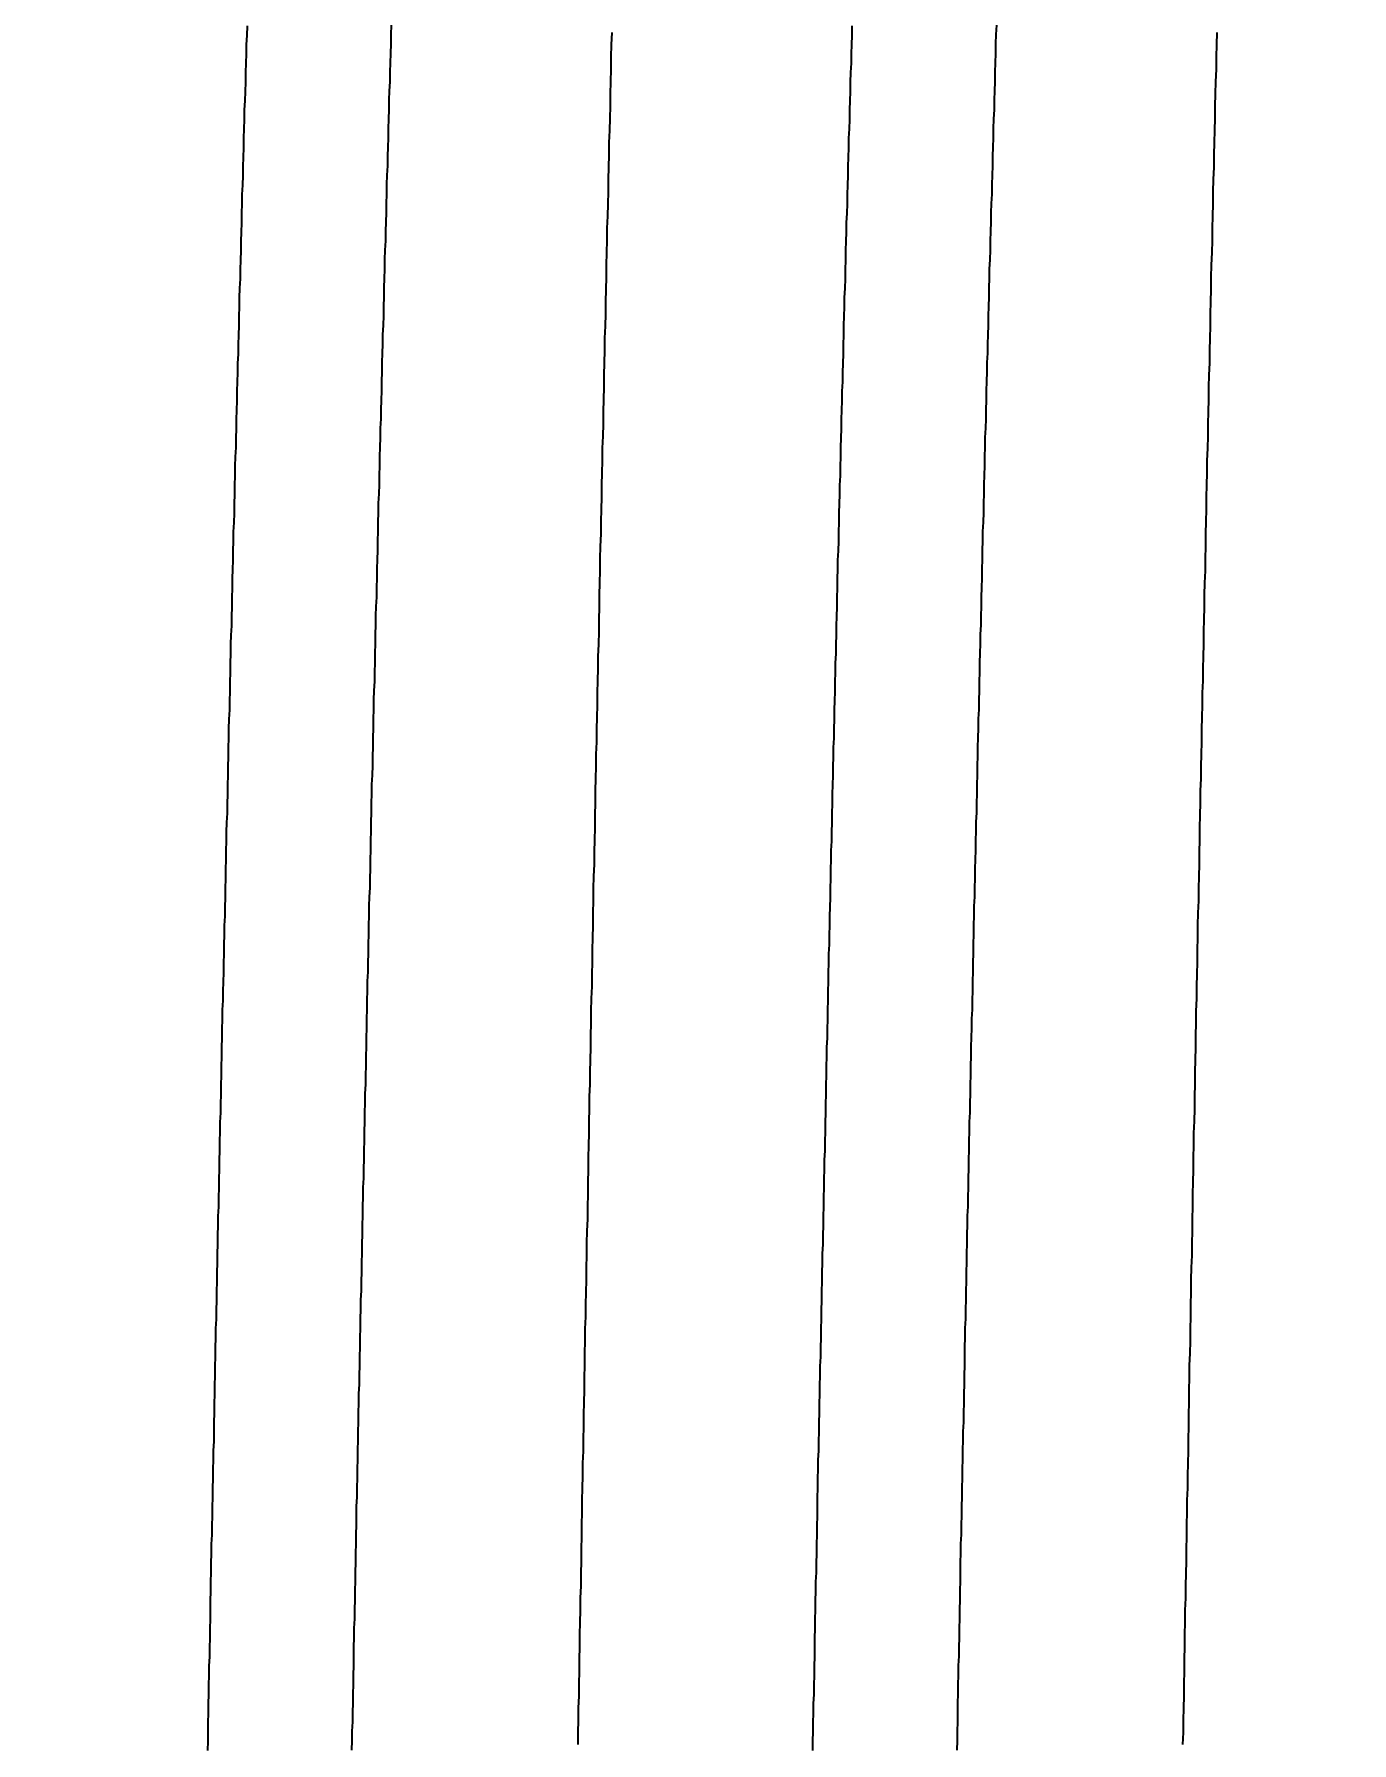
# Model space of a CAD drawing. Header units: millimetres. Extents: x 0 to 3800, y -67 to 2530.
# Drawn here: x 2218.755 to 2222.108, y 1571.335 to 1575.684 of the extents above; entities that cross this region are included whole.
import ezdxf

# ---------------------------------------------------------------- set-up
doc = ezdxf.new("R2010")
doc.units = ezdxf.units.MM
doc.layers.add('내부선 및 부속', color=4, linetype='Continuous')
doc.layers.add('치수선', color=7, linetype='Continuous')
doc.styles.add('____', font='')
doc.styles.get('____').set_extended_font_data('굴림')
doc.dimstyles.new('MSADIM', dxfattribs={"dimtxt": 33, "dimasz": 17, "dimexe": 10, "dimexo": 7.5, "dimgap": 10, "dimtad": 0, "dimtih": 1, "dimtoh": 1, "dimdec": 0, "dimzin": 1, "dimdsep": 46, "dimtxsty": '____', "dimcen": 11.25, "dimadec": 0, "dimazin": 0, "dimtfac": 1, "dimtdec": 0, "dimtix": 1, "dimtmove": 0, "dimatfit": 3, "dimfxl": 1, "dimtolj": 1, "dimtzin": 1, "dimarcsym": 0})

# ---------------------------------------------------------------- blocks, each defined once
blk = doc.blocks.new('*D47')
at = {"layer": '치수선', "color": 0, "linetype": 'Continuous', "lineweight": -2, "transparency": 16777216}
for p, q in [((2249.9547, 1877.9392), (2082.4547, 1877.9392)), ((2092.4547, 1860.9392), (2092.4547, 1705.7554)), ((2092.4547, 1504.9392), (2092.4547, 1660.123)), ((2249.9547, 1487.9392), (2082.4547, 1487.9392))]:
    blk.add_line(p, q, dxfattribs=at)
at = {"layer": '치수선', "color": 0, "linetype": 'Continuous', "transparency": 16777216}
for points in [[(2089.6213, 1860.9392), (2095.288, 1860.9392), (2092.4547, 1877.9392)], [(2089.6213, 1504.9392), (2095.288, 1504.9392), (2092.4547, 1487.9392)]]:
    blk.add_solid(points, dxfattribs=at)
at = {"layer": '치수선', "color": 0, "linetype": 'Continuous', "transparency": 16777216, "insert": (2092.4547, 1682.9392), "char_height": 25, "attachment_point": 5, "style": '____'}
blk.add_mtext('\\A1;390', dxfattribs=at)

msp = doc.modelspace()

# ---------------------------------------------------------------- linework, layer by layer
at = {"layer": '내부선 및 부속', "linetype": 'Continuous', "flags": 128}
for points in [[(2219.1965, 1571.3152), (2219.1975, 1571.3392), (2219.1975, 1571.3632), (2219.1975, 1571.3862), (2219.1985, 1571.4102), (2219.1985, 1571.4342), (2219.1995, 1571.4582), (2219.1995, 1571.4822), (2219.2005, 1571.5062), (2219.2005, 1571.5302), (2219.2015, 1571.5532), (2219.2015, 1571.5532), (2219.2015, 1571.5772), (2219.2025, 1571.6012), (2219.2025, 1571.6252), (2219.2035, 1571.6492), (2219.2035, 1571.6732), (2219.2035, 1571.6972), (2219.2045, 1571.7202), (2219.2045, 1571.7442), (2219.2055, 1571.7682), (2219.2055, 1571.7922), (2219.2065, 1571.8162), (2219.2065, 1571.8402), (2219.2075, 1571.8642), (2219.2075, 1571.8882), (2219.2085, 1571.9112), (2219.2085, 1571.9352), (2219.2095, 1571.9592), (2219.2095, 1571.9832), (2219.2105, 1572.0072), (2219.2105, 1572.0312), (2219.2115, 1572.0552), (2219.2115, 1572.0782), (2219.2125, 1572.1022), (2219.2125, 1572.1262), (2219.2125, 1572.1502), (2219.2135, 1572.1742), (2219.2135, 1572.1982), (2219.2145, 1572.2222), (2219.2145, 1572.2452), (2219.2155, 1572.2692), (2219.2155, 1572.2932), (2219.2165, 1572.3172), (2219.2165, 1572.3412), (2219.2175, 1572.3652), (2219.2175, 1572.3892), (2219.2185, 1572.4132), (2219.2185, 1572.4362), (2219.2195, 1572.4602), (2219.2195, 1572.4842), (2219.2205, 1572.5082), (2219.2205, 1572.5322), (2219.2215, 1572.5562), (2219.2215, 1572.5802), (2219.2225, 1572.6032), (2219.2225, 1572.6272), (2219.2235, 1572.6512), (2219.2235, 1572.6752), (2219.2245, 1572.6992), (2219.2245, 1572.7232), (2219.2255, 1572.7472), (2219.2255, 1572.7702), (2219.2265, 1572.7942), (2219.2265, 1572.8182), (2219.2275, 1572.8422), (2219.2275, 1572.8662), (2219.2285, 1572.8902), (2219.2285, 1572.9142), (2219.2295, 1572.9382), (2219.2295, 1572.9612), (2219.2305, 1572.9852), (2219.2305, 1573.0092), (2219.2315, 1573.0332), (2219.2315, 1573.0572), (2219.2325, 1573.0812), (2219.2325, 1573.1052), (2219.2335, 1573.1282), (2219.2335, 1573.1522), (2219.2345, 1573.1762), (2219.2345, 1573.2002), (2219.2355, 1573.2242), (2219.2355, 1573.2482), (2219.2365, 1573.2722), (2219.2375, 1573.2952), (2219.2375, 1573.3192), (2219.2385, 1573.3432), (2219.2385, 1573.3672), (2219.2395, 1573.3912), (2219.2395, 1573.4152), (2219.2405, 1573.4392), (2219.2405, 1573.4622), (2219.2415, 1573.4862), (2219.2415, 1573.5102), (2219.2425, 1573.5342), (2219.2425, 1573.5582), (2219.2435, 1573.5822), (2219.2435, 1573.6062), (2219.2445, 1573.6302), (2219.2445, 1573.6532), (2219.2455, 1573.6772), (2219.2465, 1573.7012), (2219.2465, 1573.7252), (2219.2475, 1573.7492), (2219.2475, 1573.7732), (2219.2485, 1573.7972), (2219.2485, 1573.8202), (2219.2495, 1573.8442), (2219.2495, 1573.8682), (2219.2505, 1573.8922), (2219.2505, 1573.9162), (2219.2515, 1573.9402), (2219.2515, 1573.9402), (2219.2525, 1573.9642), (2219.2525, 1573.9872), (2219.2535, 1574.0112), (2219.2535, 1574.0352), (2219.2545, 1574.0592), (2219.2545, 1574.0832), (2219.2555, 1574.1072), (2219.2555, 1574.1312), (2219.2565, 1574.1542), (2219.2575, 1574.1782), (2219.2575, 1574.2022), (2219.2585, 1574.2262), (2219.2585, 1574.2502), (2219.2595, 1574.2742), (2219.2595, 1574.2982), (2219.2605, 1574.3212), (2219.2615, 1574.3452), (2219.2615, 1574.3692), (2219.2625, 1574.3932), (2219.2625, 1574.4172), (2219.2635, 1574.4412), (2219.2645, 1574.4652), (2219.2645, 1574.4892), (2219.2655, 1574.5122), (2219.2655, 1574.5362), (2219.2665, 1574.5602), (2219.2665, 1574.5842), (2219.2675, 1574.6082), (2219.2685, 1574.6322), (2219.2685, 1574.6562), (2219.2695, 1574.6792), (2219.2695, 1574.7032), (2219.2705, 1574.7272), (2219.2715, 1574.7512), (2219.2715, 1574.7752), (2219.2725, 1574.7992), (2219.2735, 1574.8232), (2219.2735, 1574.8462), (2219.2745, 1574.8702), (2219.2745, 1574.8942), (2219.2755, 1574.9182), (2219.2765, 1574.9422), (2219.2765, 1574.9662), (2219.2775, 1574.9902), (2219.2775, 1575.0132), (2219.2785, 1575.0372), (2219.2795, 1575.0612), (2219.2795, 1575.0852), (2219.2805, 1575.1092), (2219.2815, 1575.1332), (2219.2815, 1575.1572), (2219.2825, 1575.1802), (2219.2835, 1575.2042), (2219.2835, 1575.2282), (2219.2845, 1575.2522), (2219.2845, 1575.2762), (2219.2855, 1575.3002), (2219.2865, 1575.3242), (2219.2865, 1575.3472), (2219.2875, 1575.3712), (2219.2885, 1575.3952), (2219.2885, 1575.4192), (2219.2895, 1575.4432), (2219.2905, 1575.4672), (2219.2905, 1575.4912), (2219.2915, 1575.5142), (2219.2925, 1575.5382), (2219.2935, 1575.5622), (2219.2935, 1575.5862), (2219.2945, 1575.6102), (2219.2955, 1575.6342), (2219.2955, 1575.6582), (2219.2965, 1575.6812), (2219.2975, 1575.7052)], [(2219.5635, 1571.3162), (2219.5645, 1571.3402), (2219.5645, 1571.3642), (2219.5655, 1571.3882), (2219.5655, 1571.4122), (2219.5665, 1571.4352), (2219.5665, 1571.4592), (2219.5675, 1571.4832), (2219.5675, 1571.5072), (2219.5685, 1571.5312), (2219.5685, 1571.5312), (2219.5685, 1571.5552), (2219.5685, 1571.5792), (2219.5695, 1571.6022), (2219.5695, 1571.6262), (2219.5705, 1571.6502), (2219.5705, 1571.6742), (2219.5715, 1571.6982), (2219.5715, 1571.7222), (2219.5725, 1571.7462), (2219.5725, 1571.7692), (2219.5735, 1571.7932), (2219.5735, 1571.8172), (2219.5745, 1571.8412), (2219.5745, 1571.8652), (2219.5755, 1571.8892), (2219.5755, 1571.9132), (2219.5755, 1571.9372), (2219.5765, 1571.9602), (2219.5765, 1571.9842), (2219.5775, 1572.0082), (2219.5775, 1572.0322), (2219.5785, 1572.0562), (2219.5785, 1572.0802), (2219.5795, 1572.1042), (2219.5795, 1572.1272), (2219.5805, 1572.1512), (2219.5805, 1572.1752), (2219.5815, 1572.1992), (2219.5815, 1572.2232), (2219.5825, 1572.2472), (2219.5825, 1572.2712), (2219.5835, 1572.2942), (2219.5835, 1572.3182), (2219.5845, 1572.3422), (2219.5845, 1572.3662), (2219.5855, 1572.3902), (2219.5855, 1572.4142), (2219.5865, 1572.4382), (2219.5865, 1572.4622), (2219.5875, 1572.4852), (2219.5875, 1572.5092), (2219.5885, 1572.5332), (2219.5885, 1572.5572), (2219.5895, 1572.5812), (2219.5895, 1572.6052), (2219.5905, 1572.6292), (2219.5905, 1572.6522), (2219.5915, 1572.6762), (2219.5915, 1572.7002), (2219.5925, 1572.7242), (2219.5925, 1572.7482), (2219.5935, 1572.7722), (2219.5935, 1572.7962), (2219.5945, 1572.8192), (2219.5945, 1572.8432), (2219.5955, 1572.8672), (2219.5955, 1572.8912), (2219.5965, 1572.9152), (2219.5965, 1572.9392), (2219.5975, 1572.9632), (2219.5975, 1572.9872), (2219.5985, 1573.0102), (2219.5985, 1573.0342), (2219.5995, 1573.0582), (2219.5995, 1573.0822), (2219.6005, 1573.1062), (2219.6005, 1573.1302), (2219.6015, 1573.1542), (2219.6015, 1573.1772), (2219.6025, 1573.2012), (2219.6025, 1573.2252), (2219.6035, 1573.2492), (2219.6035, 1573.2732), (2219.6045, 1573.2972), (2219.6045, 1573.3212), (2219.6055, 1573.3442), (2219.6055, 1573.3682), (2219.6065, 1573.3922), (2219.6065, 1573.4162), (2219.6075, 1573.4402), (2219.6075, 1573.4642), (2219.6085, 1573.4882), (2219.6095, 1573.5112), (2219.6095, 1573.5352), (2219.6105, 1573.5592), (2219.6105, 1573.5832), (2219.6115, 1573.6072), (2219.6115, 1573.6312), (2219.6125, 1573.6552), (2219.6125, 1573.6792), (2219.6135, 1573.7022), (2219.6135, 1573.7262), (2219.6145, 1573.7502), (2219.6145, 1573.7742), (2219.6155, 1573.7982), (2219.6165, 1573.8222), (2219.6165, 1573.8462), (2219.6175, 1573.8692), (2219.6175, 1573.8932), (2219.6185, 1573.9172), (2219.6185, 1573.9172), (2219.6185, 1573.9412), (2219.6195, 1573.9652), (2219.6195, 1573.9892), (2219.6205, 1574.0132), (2219.6215, 1574.0362), (2219.6215, 1574.0602), (2219.6225, 1574.0842), (2219.6225, 1574.1082), (2219.6235, 1574.1322), (2219.6235, 1574.1562), (2219.6245, 1574.1802), (2219.6245, 1574.2032), (2219.6255, 1574.2272), (2219.6265, 1574.2512), (2219.6265, 1574.2752), (2219.6275, 1574.2992), (2219.6275, 1574.3232), (2219.6285, 1574.3472), (2219.6295, 1574.3702), (2219.6295, 1574.3942), (2219.6305, 1574.4182), (2219.6305, 1574.4422), (2219.6315, 1574.4662), (2219.6315, 1574.4902), (2219.6325, 1574.5142), (2219.6335, 1574.5382), (2219.6335, 1574.5612), (2219.6345, 1574.5852), (2219.6345, 1574.6092), (2219.6355, 1574.6332), (2219.6365, 1574.6572), (2219.6365, 1574.6812), (2219.6375, 1574.7052), (2219.6375, 1574.7282), (2219.6385, 1574.7522), (2219.6395, 1574.7762), (2219.6395, 1574.8002), (2219.6405, 1574.8242), (2219.6405, 1574.8482), (2219.6415, 1574.8722), (2219.6425, 1574.8952), (2219.6425, 1574.9192), (2219.6435, 1574.9432), (2219.6445, 1574.9672), (2219.6445, 1574.9912), (2219.6455, 1575.0152), (2219.6455, 1575.0392), (2219.6465, 1575.0622), (2219.6475, 1575.0862), (2219.6475, 1575.1102), (2219.6485, 1575.1342), (2219.6495, 1575.1582), (2219.6495, 1575.1822), (2219.6505, 1575.2062), (2219.6515, 1575.2292), (2219.6515, 1575.2532), (2219.6525, 1575.2772), (2219.6525, 1575.3012), (2219.6535, 1575.3252), (2219.6545, 1575.3492), (2219.6545, 1575.3732), (2219.6555, 1575.3962), (2219.6565, 1575.4202), (2219.6565, 1575.4442), (2219.6575, 1575.4682), (2219.6585, 1575.4922), (2219.6585, 1575.5162), (2219.6595, 1575.5402), (2219.6605, 1575.5632), (2219.6605, 1575.5872), (2219.6615, 1575.6112), (2219.6625, 1575.6352), (2219.6635, 1575.6592), (2219.6635, 1575.6832), (2219.6645, 1575.7072)], [(2220.1395, 1571.3302), (2220.1395, 1571.3612), (2220.1405, 1571.3922), (2220.1405, 1571.4232), (2220.1405, 1571.4232), (2220.1415, 1571.4542), (2220.1415, 1571.4852), (2220.1425, 1571.5162), (2220.1425, 1571.5472), (2220.1435, 1571.5792), (2220.1435, 1571.6102), (2220.1445, 1571.6412), (2220.1455, 1571.6722), (2220.1455, 1571.7032), (2220.1465, 1571.7342), (2220.1465, 1571.7652), (2220.1475, 1571.7972), (2220.1475, 1571.8282), (2220.1485, 1571.8592), (2220.1485, 1571.8902), (2220.1495, 1571.9212), (2220.1495, 1571.9522), (2220.1505, 1571.9832), (2220.1515, 1572.0142), (2220.1515, 1572.0462), (2220.1525, 1572.0772), (2220.1525, 1572.1082), (2220.1535, 1572.1392), (2220.1535, 1572.1702), (2220.1545, 1572.2012), (2220.1555, 1572.2322), (2220.1555, 1572.2642), (2220.1565, 1572.2952), (2220.1565, 1572.3262), (2220.1575, 1572.3572), (2220.1575, 1572.3882), (2220.1585, 1572.4192), (2220.1585, 1572.4502), (2220.1595, 1572.4812), (2220.1605, 1572.5132), (2220.1605, 1572.5442), (2220.1615, 1572.5752), (2220.1615, 1572.6062), (2220.1625, 1572.6372), (2220.1635, 1572.6682), (2220.1635, 1572.6992), (2220.1645, 1572.7312), (2220.1645, 1572.7622), (2220.1655, 1572.7932), (2220.1655, 1572.8242), (2220.1665, 1572.8552), (2220.1675, 1572.8862), (2220.1675, 1572.9172), (2220.1685, 1572.9482), (2220.1685, 1572.9802), (2220.1695, 1573.0112), (2220.1695, 1573.0422), (2220.1705, 1573.0732), (2220.1715, 1573.1042), (2220.1715, 1573.1352), (2220.1725, 1573.1662), (2220.1725, 1573.1972), (2220.1735, 1573.2292), (2220.1745, 1573.2602), (2220.1745, 1573.2912), (2220.1755, 1573.3222), (2220.1755, 1573.3532), (2220.1765, 1573.3842), (2220.1775, 1573.4152), (2220.1775, 1573.4472), (2220.1785, 1573.4782), (2220.1785, 1573.5092), (2220.1795, 1573.5402), (2220.1805, 1573.5712), (2220.1805, 1573.6022), (2220.1815, 1573.6332), (2220.1825, 1573.6642), (2220.1825, 1573.6962), (2220.1835, 1573.7272), (2220.1835, 1573.7582), (2220.1845, 1573.7892), (2220.1855, 1573.8202), (2220.1855, 1573.8512), (2220.1865, 1573.8822), (2220.1865, 1573.9142), (2220.1875, 1573.9452), (2220.1885, 1573.9762), (2220.1885, 1574.0072), (2220.1895, 1574.0382), (2220.1905, 1574.0692), (2220.1905, 1574.1002), (2220.1915, 1574.1312), (2220.1925, 1574.1632), (2220.1925, 1574.1942), (2220.1935, 1574.2252), (2220.1935, 1574.2562), (2220.1945, 1574.2872), (2220.1955, 1574.3182), (2220.1955, 1574.3492), (2220.1965, 1574.3802), (2220.1975, 1574.4122), (2220.1975, 1574.4432), (2220.1985, 1574.4742), (2220.1995, 1574.5052), (2220.1995, 1574.5362), (2220.1995, 1574.5362), (2220.2005, 1574.5672), (2220.2015, 1574.5982), (2220.2015, 1574.6302), (2220.2025, 1574.6612), (2220.2035, 1574.6922), (2220.2035, 1574.7232), (2220.2045, 1574.7542), (2220.2055, 1574.7852), (2220.2055, 1574.8162), (2220.2065, 1574.8472), (2220.2075, 1574.8792), (2220.2075, 1574.9102), (2220.2085, 1574.9412), (2220.2095, 1574.9722), (2220.2095, 1575.0032), (2220.2105, 1575.0342), (2220.2115, 1575.0652), (2220.2115, 1575.0962), (2220.2125, 1575.1282), (2220.2135, 1575.1592), (2220.2135, 1575.1902), (2220.2145, 1575.2212), (2220.2155, 1575.2522), (2220.2165, 1575.2832), (2220.2165, 1575.3142), (2220.2175, 1575.3452), (2220.2185, 1575.3772), (2220.2185, 1575.4082), (2220.2195, 1575.4392), (2220.2205, 1575.4702), (2220.2215, 1575.5012), (2220.2215, 1575.5322), (2220.2225, 1575.5632), (2220.2235, 1575.5952), (2220.2235, 1575.6262), (2220.2245, 1575.6572), (2220.2255, 1575.6882)], [(2220.7365, 1571.3152), (2220.7365, 1571.3392), (2220.7375, 1571.3632), (2220.7375, 1571.3862), (2220.7385, 1571.4102), (2220.7385, 1571.4342), (2220.7395, 1571.4582), (2220.7395, 1571.4822), (2220.7405, 1571.5062), (2220.7405, 1571.5302), (2220.7415, 1571.5532), (2220.7415, 1571.5532), (2220.7415, 1571.5772), (2220.7415, 1571.6012), (2220.7425, 1571.6252), (2220.7425, 1571.6492), (2220.7435, 1571.6732), (2220.7435, 1571.6972), (2220.7445, 1571.7202), (2220.7445, 1571.7442), (2220.7455, 1571.7682), (2220.7455, 1571.7922), (2220.7465, 1571.8162), (2220.7465, 1571.8402), (2220.7475, 1571.8642), (2220.7475, 1571.8882), (2220.7485, 1571.9112), (2220.7485, 1571.9352), (2220.7485, 1571.9592), (2220.7495, 1571.9832), (2220.7495, 1572.0072), (2220.7505, 1572.0312), (2220.7505, 1572.0552), (2220.7515, 1572.0782), (2220.7515, 1572.1022), (2220.7525, 1572.1262), (2220.7525, 1572.1502), (2220.7535, 1572.1742), (2220.7535, 1572.1982), (2220.7545, 1572.2222), (2220.7545, 1572.2452), (2220.7555, 1572.2692), (2220.7555, 1572.2932), (2220.7565, 1572.3172), (2220.7565, 1572.3412), (2220.7575, 1572.3652), (2220.7575, 1572.3892), (2220.7585, 1572.4132), (2220.7585, 1572.4362), (2220.7595, 1572.4602), (2220.7595, 1572.4842), (2220.7605, 1572.5082), (2220.7605, 1572.5322), (2220.7615, 1572.5562), (2220.7615, 1572.5802), (2220.7625, 1572.6032), (2220.7625, 1572.6272), (2220.7635, 1572.6512), (2220.7635, 1572.6752), (2220.7645, 1572.6992), (2220.7645, 1572.7232), (2220.7655, 1572.7472), (2220.7655, 1572.7702), (2220.7665, 1572.7942), (2220.7665, 1572.8182), (2220.7675, 1572.8422), (2220.7675, 1572.8662), (2220.7685, 1572.8902), (2220.7685, 1572.9142), (2220.7695, 1572.9372), (2220.7695, 1572.9612), (2220.7705, 1572.9852), (2220.7705, 1573.0092), (2220.7715, 1573.0332), (2220.7715, 1573.0572), (2220.7725, 1573.0812), (2220.7725, 1573.1052), (2220.7735, 1573.1282), (2220.7735, 1573.1522), (2220.7745, 1573.1762), (2220.7745, 1573.2002), (2220.7755, 1573.2242), (2220.7755, 1573.2482), (2220.7765, 1573.2722), (2220.7765, 1573.2952), (2220.7775, 1573.3192), (2220.7775, 1573.3432), (2220.7785, 1573.3672), (2220.7785, 1573.3912), (2220.7795, 1573.4152), (2220.7795, 1573.4392), (2220.7805, 1573.4622), (2220.7815, 1573.4862), (2220.7815, 1573.5102), (2220.7825, 1573.5342), (2220.7825, 1573.5582), (2220.7835, 1573.5822), (2220.7835, 1573.6062), (2220.7845, 1573.6302), (2220.7845, 1573.6532), (2220.7855, 1573.6772), (2220.7855, 1573.7012), (2220.7865, 1573.7252), (2220.7865, 1573.7492), (2220.7875, 1573.7732), (2220.7885, 1573.7972), (2220.7885, 1573.8202), (2220.7895, 1573.8442), (2220.7895, 1573.8682), (2220.7905, 1573.8922), (2220.7905, 1573.9162), (2220.7915, 1573.9402), (2220.7915, 1573.9402), (2220.7915, 1573.9642), (2220.7925, 1573.9872), (2220.7935, 1574.0112), (2220.7935, 1574.0352), (2220.7945, 1574.0592), (2220.7945, 1574.0832), (2220.7955, 1574.1072), (2220.7955, 1574.1312), (2220.7965, 1574.1542), (2220.7965, 1574.1782), (2220.7975, 1574.2022), (2220.7985, 1574.2262), (2220.7985, 1574.2502), (2220.7995, 1574.2742), (2220.7995, 1574.2982), (2220.8005, 1574.3212), (2220.8005, 1574.3452), (2220.8015, 1574.3692), (2220.8025, 1574.3932), (2220.8025, 1574.4172), (2220.8035, 1574.4412), (2220.8035, 1574.4652), (2220.8045, 1574.4892), (2220.8055, 1574.5122), (2220.8055, 1574.5362), (2220.8065, 1574.5602), (2220.8065, 1574.5842), (2220.8075, 1574.6082), (2220.8075, 1574.6322), (2220.8085, 1574.6562), (2220.8095, 1574.6792), (2220.8095, 1574.7032), (2220.8105, 1574.7272), (2220.8115, 1574.7512), (2220.8115, 1574.7752), (2220.8125, 1574.7992), (2220.8125, 1574.8232), (2220.8135, 1574.8462), (2220.8145, 1574.8702), (2220.8145, 1574.8942), (2220.8155, 1574.9182), (2220.8155, 1574.9422), (2220.8165, 1574.9662), (2220.8175, 1574.9902), (2220.8175, 1575.0132), (2220.8185, 1575.0372), (2220.8195, 1575.0612), (2220.8195, 1575.0852), (2220.8205, 1575.1092), (2220.8205, 1575.1332), (2220.8215, 1575.1572), (2220.8225, 1575.1802), (2220.8225, 1575.2042), (2220.8235, 1575.2282), (2220.8245, 1575.2522), (2220.8245, 1575.2762), (2220.8255, 1575.3002), (2220.8265, 1575.3242), (2220.8265, 1575.3472), (2220.8275, 1575.3712), (2220.8285, 1575.3952), (2220.8285, 1575.4192), (2220.8295, 1575.4432), (2220.8305, 1575.4672), (2220.8305, 1575.4912), (2220.8315, 1575.5142), (2220.8325, 1575.5382), (2220.8325, 1575.5622), (2220.8335, 1575.5862), (2220.8345, 1575.6102), (2220.8345, 1575.6342), (2220.8355, 1575.6582), (2220.8365, 1575.6812), (2220.8365, 1575.7052)], [(2221.1035, 1571.3162), (2221.1045, 1571.3402), (2221.1045, 1571.3642), (2221.1055, 1571.3882), (2221.1055, 1571.4122), (2221.1055, 1571.4352), (2221.1065, 1571.4592), (2221.1065, 1571.4832), (2221.1075, 1571.5072), (2221.1075, 1571.5312), (2221.1075, 1571.5312), (2221.1085, 1571.5552), (2221.1085, 1571.5792), (2221.1095, 1571.6022), (2221.1095, 1571.6262), (2221.1105, 1571.6502), (2221.1105, 1571.6742), (2221.1115, 1571.6982), (2221.1115, 1571.7222), (2221.1125, 1571.7462), (2221.1125, 1571.7692), (2221.1125, 1571.7932), (2221.1135, 1571.8172), (2221.1135, 1571.8412), (2221.1145, 1571.8652), (2221.1145, 1571.8892), (2221.1155, 1571.9132), (2221.1155, 1571.9372), (2221.1165, 1571.9602), (2221.1165, 1571.9842), (2221.1175, 1572.0082), (2221.1175, 1572.0322), (2221.1185, 1572.0562), (2221.1185, 1572.0802), (2221.1195, 1572.1042), (2221.1195, 1572.1272), (2221.1205, 1572.1512), (2221.1205, 1572.1752), (2221.1215, 1572.1992), (2221.1215, 1572.2232), (2221.1225, 1572.2472), (2221.1225, 1572.2712), (2221.1235, 1572.2942), (2221.1235, 1572.3182), (2221.1235, 1572.3422), (2221.1245, 1572.3662), (2221.1245, 1572.3902), (2221.1255, 1572.4142), (2221.1255, 1572.4382), (2221.1265, 1572.4622), (2221.1265, 1572.4852), (2221.1275, 1572.5092), (2221.1275, 1572.5332), (2221.1285, 1572.5572), (2221.1285, 1572.5812), (2221.1295, 1572.6052), (2221.1295, 1572.6292), (2221.1305, 1572.6522), (2221.1305, 1572.6762), (2221.1315, 1572.7002), (2221.1315, 1572.7242), (2221.1325, 1572.7482), (2221.1325, 1572.7722), (2221.1335, 1572.7962), (2221.1335, 1572.8192), (2221.1345, 1572.8432), (2221.1345, 1572.8672), (2221.1355, 1572.8912), (2221.1355, 1572.9152), (2221.1365, 1572.9392), (2221.1365, 1572.9632), (2221.1375, 1572.9872), (2221.1375, 1573.0102), (2221.1385, 1573.0342), (2221.1385, 1573.0582), (2221.1395, 1573.0822), (2221.1395, 1573.1062), (2221.1405, 1573.1302), (2221.1415, 1573.1542), (2221.1415, 1573.1772), (2221.1425, 1573.2012), (2221.1425, 1573.2252), (2221.1435, 1573.2492), (2221.1435, 1573.2732), (2221.1445, 1573.2972), (2221.1445, 1573.3212), (2221.1455, 1573.3442), (2221.1455, 1573.3682), (2221.1465, 1573.3922), (2221.1465, 1573.4162), (2221.1475, 1573.4402), (2221.1475, 1573.4642), (2221.1485, 1573.4882), (2221.1485, 1573.5112), (2221.1495, 1573.5352), (2221.1495, 1573.5592), (2221.1505, 1573.5832), (2221.1515, 1573.6072), (2221.1515, 1573.6312), (2221.1525, 1573.6552), (2221.1525, 1573.6792), (2221.1535, 1573.7022), (2221.1535, 1573.7262), (2221.1545, 1573.7502), (2221.1545, 1573.7742), (2221.1555, 1573.7982), (2221.1555, 1573.8222), (2221.1565, 1573.8462), (2221.1565, 1573.8692), (2221.1575, 1573.8932), (2221.1585, 1573.9172), (2221.1585, 1573.9172), (2221.1585, 1573.9412), (2221.1595, 1573.9652), (2221.1595, 1573.9892), (2221.1605, 1574.0132), (2221.1605, 1574.0362), (2221.1615, 1574.0602), (2221.1615, 1574.0842), (2221.1625, 1574.1082), (2221.1635, 1574.1322), (2221.1635, 1574.1562), (2221.1645, 1574.1802), (2221.1645, 1574.2032), (2221.1655, 1574.2272), (2221.1655, 1574.2512), (2221.1665, 1574.2752), (2221.1675, 1574.2992), (2221.1675, 1574.3232), (2221.1685, 1574.3472), (2221.1685, 1574.3702), (2221.1695, 1574.3942), (2221.1695, 1574.4182), (2221.1705, 1574.4422), (2221.1715, 1574.4662), (2221.1715, 1574.4902), (2221.1725, 1574.5142), (2221.1725, 1574.5382), (2221.1735, 1574.5612), (2221.1745, 1574.5852), (2221.1745, 1574.6092), (2221.1755, 1574.6332), (2221.1755, 1574.6572), (2221.1765, 1574.6812), (2221.1775, 1574.7052), (2221.1775, 1574.7282), (2221.1785, 1574.7522), (2221.1785, 1574.7762), (2221.1795, 1574.8002), (2221.1805, 1574.8242), (2221.1805, 1574.8482), (2221.1815, 1574.8722), (2221.1815, 1574.8952), (2221.1825, 1574.9192), (2221.1835, 1574.9432), (2221.1835, 1574.9672), (2221.1845, 1574.9912), (2221.1855, 1575.0152), (2221.1855, 1575.0392), (2221.1865, 1575.0622), (2221.1865, 1575.0862), (2221.1875, 1575.1102), (2221.1885, 1575.1342), (2221.1885, 1575.1582), (2221.1895, 1575.1822), (2221.1905, 1575.2062), (2221.1905, 1575.2292), (2221.1915, 1575.2532), (2221.1925, 1575.2772), (2221.1925, 1575.3012), (2221.1935, 1575.3252), (2221.1945, 1575.3492), (2221.1945, 1575.3732), (2221.1955, 1575.3962), (2221.1965, 1575.4202), (2221.1965, 1575.4442), (2221.1975, 1575.4682), (2221.1985, 1575.4922), (2221.1985, 1575.5162), (2221.1995, 1575.5402), (2221.2005, 1575.5632), (2221.2005, 1575.5872), (2221.2015, 1575.6112), (2221.2025, 1575.6352), (2221.2025, 1575.6592), (2221.2035, 1575.6832), (2221.2045, 1575.7072)], [(2221.6785, 1571.3302), (2221.6795, 1571.3612), (2221.6795, 1571.3922), (2221.6805, 1571.4232), (2221.6805, 1571.4232), (2221.6815, 1571.4542), (2221.6815, 1571.4852), (2221.6825, 1571.5162), (2221.6825, 1571.5472), (2221.6835, 1571.5792), (2221.6835, 1571.6102), (2221.6845, 1571.6412), (2221.6845, 1571.6722), (2221.6855, 1571.7032), (2221.6855, 1571.7342), (2221.6865, 1571.7652), (2221.6875, 1571.7972), (2221.6875, 1571.8282), (2221.6885, 1571.8592), (2221.6885, 1571.8902), (2221.6895, 1571.9212), (2221.6895, 1571.9522), (2221.6905, 1571.9832), (2221.6905, 1572.0142), (2221.6915, 1572.0462), (2221.6925, 1572.0772), (2221.6925, 1572.1082), (2221.6935, 1572.1392), (2221.6935, 1572.1702), (2221.6945, 1572.2012), (2221.6945, 1572.2322), (2221.6955, 1572.2642), (2221.6955, 1572.2952), (2221.6965, 1572.3262), (2221.6975, 1572.3572), (2221.6975, 1572.3882), (2221.6985, 1572.4192), (2221.6985, 1572.4502), (2221.6995, 1572.4812), (2221.6995, 1572.5132), (2221.7005, 1572.5442), (2221.7015, 1572.5752), (2221.7015, 1572.6062), (2221.7025, 1572.6372), (2221.7025, 1572.6682), (2221.7035, 1572.6992), (2221.7035, 1572.7312), (2221.7045, 1572.7622), (2221.7055, 1572.7932), (2221.7055, 1572.8242), (2221.7065, 1572.8552), (2221.7065, 1572.8862), (2221.7075, 1572.9172), (2221.7085, 1572.9482), (2221.7085, 1572.9802), (2221.7095, 1573.0112), (2221.7095, 1573.0422), (2221.7105, 1573.0732), (2221.7115, 1573.1042), (2221.7115, 1573.1352), (2221.7125, 1573.1662), (2221.7125, 1573.1972), (2221.7135, 1573.2292), (2221.7135, 1573.2602), (2221.7145, 1573.2912), (2221.7155, 1573.3222), (2221.7155, 1573.3532), (2221.7165, 1573.3842), (2221.7165, 1573.4152), (2221.7175, 1573.4472), (2221.7185, 1573.4782), (2221.7185, 1573.5092), (2221.7195, 1573.5402), (2221.7205, 1573.5712), (2221.7205, 1573.6022), (2221.7215, 1573.6332), (2221.7215, 1573.6642), (2221.7225, 1573.6962), (2221.7235, 1573.7272), (2221.7235, 1573.7582), (2221.7245, 1573.7892), (2221.7245, 1573.8202), (2221.7255, 1573.8512), (2221.7265, 1573.8822), (2221.7265, 1573.9142), (2221.7275, 1573.9452), (2221.7285, 1573.9762), (2221.7285, 1574.0072), (2221.7295, 1574.0382), (2221.7295, 1574.0692), (2221.7305, 1574.1002), (2221.7315, 1574.1312), (2221.7315, 1574.1632), (2221.7325, 1574.1942), (2221.7335, 1574.2252), (2221.7335, 1574.2562), (2221.7345, 1574.2872), (2221.7355, 1574.3182), (2221.7355, 1574.3492), (2221.7365, 1574.3802), (2221.7365, 1574.4122), (2221.7375, 1574.4432), (2221.7385, 1574.4742), (2221.7385, 1574.5052), (2221.7395, 1574.5362), (2221.7395, 1574.5362), (2221.7405, 1574.5672), (2221.7405, 1574.5982), (2221.7415, 1574.6302), (2221.7425, 1574.6612), (2221.7425, 1574.6922), (2221.7435, 1574.7232), (2221.7445, 1574.7542), (2221.7445, 1574.7852), (2221.7455, 1574.8162), (2221.7465, 1574.8472), (2221.7465, 1574.8792), (2221.7475, 1574.9102), (2221.7485, 1574.9412), (2221.7485, 1574.9722), (2221.7495, 1575.0032), (2221.7505, 1575.0342), (2221.7505, 1575.0652), (2221.7515, 1575.0962), (2221.7525, 1575.1282), (2221.7535, 1575.1592), (2221.7535, 1575.1902), (2221.7545, 1575.2212), (2221.7555, 1575.2522), (2221.7555, 1575.2832), (2221.7565, 1575.3142), (2221.7575, 1575.3452), (2221.7575, 1575.3772), (2221.7585, 1575.4082), (2221.7595, 1575.4392), (2221.7605, 1575.4702), (2221.7605, 1575.5012), (2221.7615, 1575.5322), (2221.7625, 1575.5632), (2221.7635, 1575.5952), (2221.7635, 1575.6262), (2221.7645, 1575.6572), (2221.7655, 1575.6882)]]:
    msp.add_lwpolyline(points, dxfattribs=at)

# ---------------------------------------------------------------- dimensions: what is measured, and where the dimension line sits
at = {"layer": '치수선', "linetype": 'Continuous'}
dim = msp.add_linear_dim(base=(2092.4547, 1487.9392), p1=(2257.4547, 1877.9392), p2=(2257.4547, 1487.9392), angle=90, dimstyle='MSADIM', override={"dimtxt": 25}, dxfattribs=at)
dim.commit()
dim.dimension.update_dxf_attribs({"geometry": '*D47', "text_midpoint": (2092.4547, 1682.9392)})

doc.saveas('drawing.dxf')
